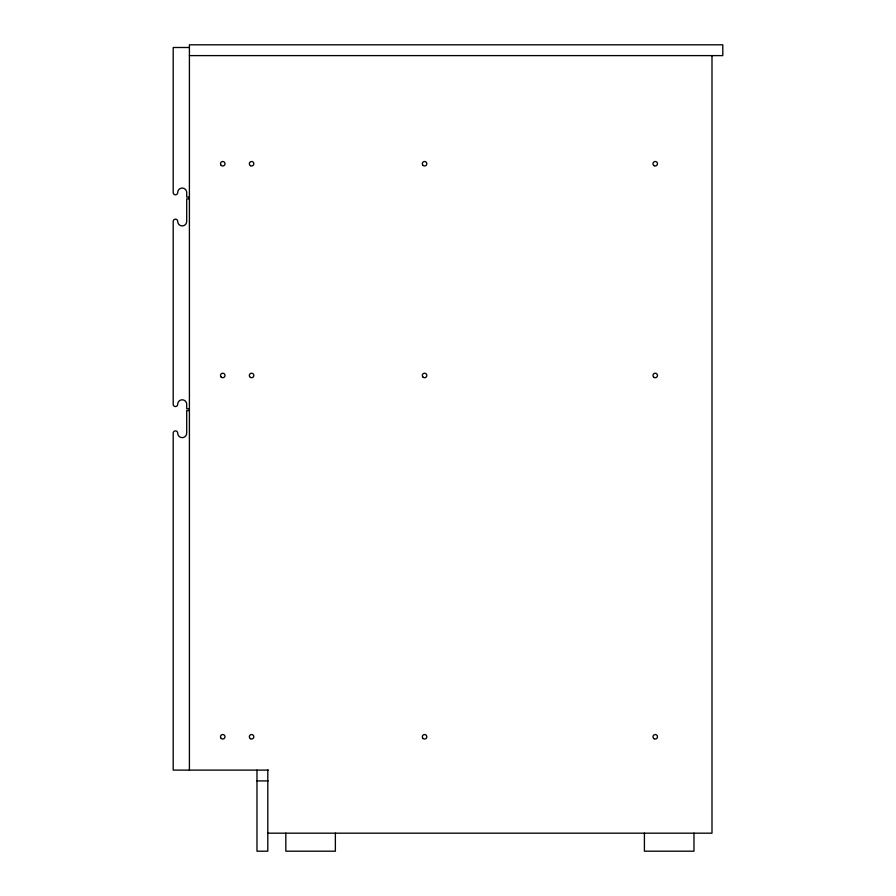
<?xml version="1.0" encoding="UTF-8"?>
<svg xmlns="http://www.w3.org/2000/svg" width="896" height="896" viewBox="0 0 896 896"><rect width="100%" height="100%" fill="white"/><g stroke="black" fill="none" stroke-linecap="round" stroke-linejoin="round"><path stroke-width="1.34" d="M189.414 47.499L173.197 47.499L173.197 192.562A2.251 2.251 0 0 0 175.448 194.813A2.251 2.251 0 0 0 177.699 192.562A4.502 4.502 0 0 1 182.202 188.059A4.502 4.502 0 0 1 186.704 192.562L186.704 197.075L189.414 197.075M189.414 55.608L722.803 55.608L722.803 44.8L189.414 44.8L189.414 770.112M189.414 198.867L186.704 198.867L186.704 221.402A4.502 4.502 0 0 1 182.202 225.904A4.502 4.502 0 0 1 177.699 221.402A2.251 2.251 0 0 0 175.448 219.15A2.251 2.251 0 0 0 173.197 221.402L173.197 404.298A2.251 2.251 0 0 0 175.448 406.549A2.251 2.251 0 0 0 177.699 404.298A4.502 4.502 0 0 1 182.202 399.795A4.502 4.502 0 0 1 186.704 404.298L186.704 408.811L189.414 408.811M189.414 410.603L186.704 410.603L186.704 433.138A4.502 4.502 0 0 1 182.202 437.64A4.502 4.502 0 0 1 177.699 433.138A2.251 2.251 0 0 0 175.448 430.886A2.251 2.251 0 0 0 173.197 433.138L173.197 770.112L268.442 770.112M256.984 780.92L268.15 780.92M267.803 833.179L711.995 833.179L711.995 55.608M693.974 833.146L693.974 851.2L644.414 851.2L644.414 833.146M335.373 833.146L335.373 851.2L285.824 851.2L285.824 833.146M267.803 770.112L267.803 851.2L256.984 851.2L256.984 770.112M423.058 165.402A2.251 2.251 0 0 0 426.776 164.203A2.251 2.251 0 0 0 423.886 161.594A2.251 2.251 0 0 0 423.058 165.402M654.08 165.67A2.251 2.251 0 0 0 657.485 163.766A2.251 2.251 0 0 0 654.136 161.773A2.251 2.251 0 0 0 654.08 165.67M221.211 165.379A2.251 2.251 0 0 0 224.941 164.248A2.251 2.251 0 0 0 222.096 161.582A2.251 2.251 0 0 0 221.211 165.379M250.454 165.682A2.251 2.251 0 0 0 253.837 163.733A2.251 2.251 0 0 0 250.454 161.784A2.251 2.251 0 0 0 250.454 165.682M250.454 377.418A2.251 2.251 0 0 0 253.837 375.469A2.251 2.251 0 0 0 250.454 373.52A2.251 2.251 0 0 0 250.454 377.418M654.08 377.406A2.251 2.251 0 0 0 657.485 375.502A2.251 2.251 0 0 0 654.136 373.509A2.251 2.251 0 0 0 654.08 377.406M221.211 377.115A2.251 2.251 0 0 0 224.941 375.984A2.251 2.251 0 0 0 222.096 373.318A2.251 2.251 0 0 0 221.211 377.115M423.058 377.138A2.251 2.251 0 0 0 426.776 375.939A2.251 2.251 0 0 0 423.886 373.33A2.251 2.251 0 0 0 423.058 377.138M423.058 738.438A2.251 2.251 0 0 0 426.776 737.251A2.251 2.251 0 0 0 423.886 734.63A2.251 2.251 0 0 0 423.058 738.438M221.211 738.416A2.251 2.251 0 0 0 224.941 737.285A2.251 2.251 0 0 0 222.096 734.619A2.251 2.251 0 0 0 221.211 738.416M654.08 738.707A2.251 2.251 0 0 0 657.485 736.803A2.251 2.251 0 0 0 654.136 734.81A2.251 2.251 0 0 0 654.08 738.707M250.454 738.718A2.251 2.251 0 0 0 253.837 736.77A2.251 2.251 0 0 0 250.454 734.821A2.251 2.251 0 0 0 250.454 738.718"/></g></svg>
